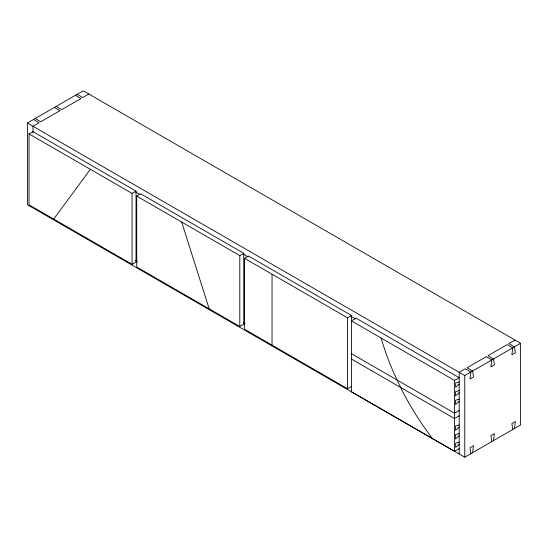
<?xml version="1.0" encoding="UTF-8"?>
<svg xmlns="http://www.w3.org/2000/svg" width="548" height="548" viewBox="0 0 548 548"><rect width="100%" height="100%" fill="white"/><g stroke="black" fill="none" stroke-linecap="round" stroke-linejoin="round"><path stroke-width="0.82" d="M472.616 452.675L473.493 445.723L469.999 447.737L470.876 453.682M493.556 440.585L494.426 433.632L490.94 435.646L491.809 441.592M514.49 428.495L515.367 421.542L511.873 423.563L512.75 429.502M53.683 219.07L90.352 169.318M27.4 123.033L83.234 90.797L520.6 343.308L520.6 424.967L464.766 457.203L27.4 204.692L27.4 123.033L464.766 375.544L520.6 343.308M88.817 94.016L82.714 97.544L77.124 94.318M29.023 133.911L32.983 131.63L136.034 191.122L136.034 262.04L132.075 264.328L29.023 204.829L29.023 133.911L132.075 193.41L136.034 191.122M136.726 196.095L140.685 193.807L243.757 253.313L243.757 324.231L239.798 326.519L136.726 267.013L136.726 196.095L239.798 255.601L243.757 253.313M351.46 386.415L347.501 388.703L244.545 329.259L244.545 258.341L248.504 256.053L351.46 315.497L351.412 391.82L454.477 451.326L459.183 448.607M244.545 258.341L347.501 317.785L351.46 315.497M515.017 340.082L508.907 343.61L514.49 346.829L515.367 352.775L511.873 354.789L512.75 347.836L507.167 344.617L487.973 355.693L493.556 358.919L494.426 364.865L490.94 366.879L491.809 359.926L486.227 356.7L467.033 367.783L472.616 371.01L473.493 376.949L469.999 378.969L470.876 372.017L465.286 368.79L459.183 372.318L459.183 453.984M454.477 380.408L459.183 377.688L356.111 318.183L351.412 320.895L454.477 380.408L454.477 451.326M459.183 381.99L455.655 382.949L455.655 387.244L459.183 384.134M459.183 390.587L455.47 391.656L455.47 395.951L459.183 392.731M459.183 399.184L455.47 400.252L455.47 404.547L459.183 401.328M459.621 410.212L454.477 413.178L351.412 353.672M459.621 415.583L454.477 418.549L351.412 359.043M459.183 424.967L455.47 426.036L455.47 430.338L459.183 427.118M459.183 433.564L455.47 434.633L455.47 438.934L459.183 435.715M459.183 442.161L455.655 443.12L455.655 447.421L459.183 444.312M75.384 95.325L80.967 98.551L61.773 109.634L56.191 106.408M54.444 107.415L60.027 110.641L40.833 121.718L35.25 118.498M33.51 119.505L39.093 122.725L32.983 126.252L32.983 132.698M135.274 191.759L140.021 194.499M243.49 254.238L247.936 256.8M350.967 316.285L355.447 318.874M135.274 260.526L137.493 261.807M243.49 323.005L244.97 323.861M181.683 222.05L209.185 308.846M464.766 375.544L464.766 457.203M347.501 317.785L347.501 388.703M272.041 274.219L272.041 345.137M239.798 255.601L239.798 326.519M132.075 193.41L132.075 264.328M432.584 438.681A183.909 106.182 60 0 1 401.992 390.251L393.827 373.024A183.909 106.182 60 0 1 381.093 338.034"/></g></svg>
